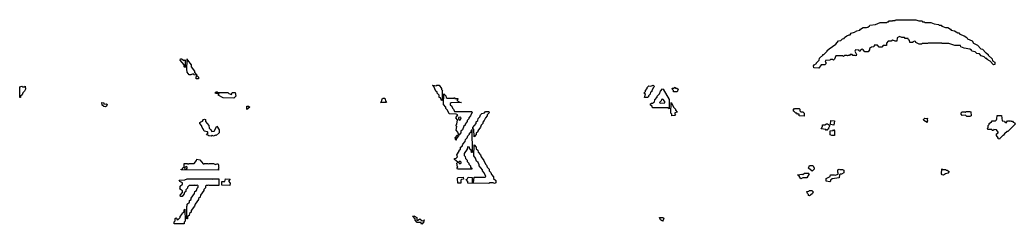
# Model space of a CAD drawing. Header units: millimetres. Extents: x 0 to 14606, y 0 to 715.
# Drawn here: x 7280 to 10734, y 0 to 709 of the extents above; entities that cross this region are included whole.
import ezdxf

# ---------------------------------------------------------------- set-up
doc = ezdxf.new("R2010")
doc.units = ezdxf.units.MM
doc.layers.add('K', color=7, linetype='Continuous')

msp = doc.modelspace()

# ---------------------------------------------------------------- linework, layer by layer
at = {"layer": 'K'}
for points in [[(10035.3, 543), (10034.3, 549.3), (10036.2, 553), (10043.8, 558.3), (10043.8, 560.1), (10053.3, 569), (10055.2, 576.2), (10066.7, 586.9), (10066.7, 588.7), (10069.6, 589.6), (10081.9, 601.2), (10081.9, 602.9), (10088.6, 609.2), (10111.5, 625.3), (10121, 636), (10128.6, 637.8), (10134.3, 643.2), (10140, 644.9), (10141.9, 648.5), (10149.6, 653.9), (10157.2, 657.5), (10161, 657.5), (10164.8, 662.8), (10176.2, 666.4), (10183.9, 671.7), (10195.3, 673.5), (10197.2, 677.1), (10206.7, 682.5), (10218.2, 682.5), (10222, 684.2), (10228.6, 688.7), (10229.6, 691.4), (10248.6, 693.2), (10265.8, 700.3), (10288.6, 700.3), (10290.5, 702.1), (10294.3, 702.1), (10296.2, 705.7), (10307.7, 705.7), (10309.6, 707.5), (10317.2, 707.5), (10319.1, 709.2), (10389.6, 709.2), (10399.2, 705.7), (10410.6, 705.7), (10412.5, 702.1), (10418.2, 702.1), (10420.1, 700.3), (10441.1, 700.3), (10452.5, 695), (10467.8, 693.2), (10469.7, 691.4), (10477.3, 691.4), (10479.2, 687.8), (10492.5, 682.5), (10500.1, 682.5), (10509.7, 677.1), (10511.6, 673.5), (10523, 671.7), (10534.4, 664.6), (10538.2, 664.6), (10542.1, 659.2), (10557.3, 653.9), (10565.9, 647.6), (10568.7, 643.2), (10584, 636), (10589.7, 628.9), (10603, 621.7), (10614.4, 609.2), (10620.2, 607.5), (10631.6, 595), (10633.5, 595), (10640.2, 588.7), (10640.2, 586.9), (10653.5, 574.4), (10655.4, 567.2), (10663.1, 561.9), (10663.1, 554.6), (10658.2, 553.7), (10646.7, 566.2), (10637.2, 571.6), (10635.3, 575.1), (10631.5, 575.1), (10625.8, 580.5), (10616.2, 584.1), (10610.5, 591.2), (10601, 593), (10595.3, 598.3), (10583.8, 600.1), (10581.9, 603.7), (10576.3, 607.3), (10557.2, 610.8), (10545.7, 616.2), (10543.9, 619.8), (10524.8, 619.8), (10503.9, 626.9), (10481, 626.9), (10479.1, 628.7), (10431.6, 628.7), (10429.7, 626.9), (10410.6, 626.9), (10408.7, 625.1), (10401, 625.1), (10389.6, 630.5), (10387.6, 634.1), (10383.9, 635.8), (10379.2, 633.2), (10378.3, 630.5), (10368.6, 630.5), (10367.6, 638.5), (10363.8, 640.3), (10362.9, 644.8), (10351.5, 644.8), (10349.6, 648.3), (10340.1, 648.3), (10332.5, 651.9), (10324, 647.5), (10323, 635.8), (10317.2, 635.8), (10309.6, 639.4), (10303.9, 635.8), (10292.5, 635.8), (10287.8, 627.9), (10287.8, 620.7), (10275.4, 619.8), (10271.6, 614.4), (10262, 614.4), (10256.2, 621.5), (10244.9, 621.5), (10243, 616.2), (10235.4, 614.4), (10228.8, 610), (10228.8, 604.7), (10224, 598.3), (10212.4, 598.3), (10206.7, 605.5), (10203, 607.2), (10196.4, 602.8), (10195.4, 600.1), (10192.4, 601), (10191.5, 603.7), (10180.1, 605.5), (10177.4, 601.1), (10183.1, 588.6), (10182.1, 584), (10178.2, 585.8), (10170.5, 585.8), (10168.6, 589.4), (10161.1, 589.4), (10159.2, 585.8), (10153.5, 585.8), (10151.5, 584), (10149.6, 585.8), (10142, 585.8), (10138.2, 582.2), (10136.3, 584), (10111.6, 584), (10106.9, 572.5), (10103.9, 569.7), (10100.1, 571.5), (10092.5, 571.5), (10090.6, 569.8), (10075.4, 568), (10074.5, 563.6), (10076.4, 561.9), (10076.4, 556.4), (10073.5, 553.7), (10060.2, 553.7), (10052.5, 541.2), (10035.3, 543)], [(7849.5, 552.9), (7836.2, 568.9), (7837.2, 573.5), (7841.1, 573.5), (7850.6, 568.2), (7852.5, 570), (7853.5, 569), (7853.5, 543.8), (7849.5, 545.7), (7849.5, 552.9)], [(7881, 521.5), (7873.5, 518), (7867.7, 518), (7861, 527.9), (7861, 531.4), (7859, 533.2), (7860, 573.9), (7860.1, 573.9), (7861.1, 569), (7874.5, 552.9), (7874.5, 545.8), (7885.9, 531.5), (7885.9, 526.2), (7893.7, 517.1), (7884.8, 518), (7881, 521.5)], [(7891.4, 510.1), (7894.4, 516.5), (7899.2, 510.1), (7899.2, 504.6), (7891.4, 504.6), (7891.4, 510.1)], [(7286.8, 478.9), (7288.7, 477.1), (7294.4, 477.1), (7298.3, 478.9), (7299.3, 469), (7295.4, 461.8), (7289.7, 456.4), (7287.8, 449.3), (7282.1, 443.9), (7282.1, 440.3), (7280, 440.3), (7280, 476.2), (7286.8, 478.9)], [(7967.6, 447.5), (7971.4, 452.9), (7970.5, 453.7), (7959.1, 453.7), (7958.1, 456.5), (7961, 459.2), (7964.9, 459.2), (7966.8, 457.5), (8001.1, 457.5), (8004.9, 453.9), (8014.3, 450.4), (8016.2, 457.5), (8026.9, 456.6), (8028.8, 443.9), (8022, 437.6), (7984.8, 438.5), (7967.6, 447.5)], [(8739.1, 438.5), (8735.2, 440.3), (8735.2, 447.5), (8727.6, 454.6), (8727.6, 458.2), (8723.8, 461.8), (8716.2, 477.8), (8712.3, 481.5), (8713.4, 482.5), (8724.8, 480.7), (8726.7, 482.5), (8734.4, 482.5), (8743.1, 470.8), (8743.1, 467.2), (8746.9, 463.6), (8745, 461.8), (8745, 429.6), (8742.9, 429.6), (8739.1, 438.5)], [(8792.3, 344), (8796.2, 347.6), (8798.1, 361.8), (8792.4, 369), (8799.9, 379.6), (8793.4, 382.3), (8769.6, 383.2), (8763.8, 395.7), (8758.1, 401.1), (8758.1, 406.4), (8750.5, 415.4), (8751.4, 452.2), (8758.3, 445.8), (8759.2, 439.6), (8763, 437.8), (8785.8, 437.8), (8787.7, 439.7), (8789.7, 436), (8799.2, 436), (8800.2, 435.1), (8796.4, 429.7), (8806.8, 423.5), (8812, 422.5), (8812, 422.5), (8776.3, 421.6), (8773.5, 418.9), (8773.5, 413.7), (8779.2, 410.1), (8781.1, 403), (8784.9, 399.4), (8787.8, 391.4), (8846.8, 391.4), (8849.7, 388.6), (8844, 376.1), (8838.3, 368.9), (8838.3, 365.4), (8832.6, 360), (8832.6, 356.4), (8825, 347.5), (8825, 343.9), (8821.1, 340.3), (8815.4, 327.8), (8809.7, 322.5), (8809.7, 317.1), (8802.9, 308.9), (8800, 318.9), (8794.3, 326.1), (8796.2, 338.6), (8792.3, 344)], [(9445.7, 454.7), (9451.4, 460.1), (9451.4, 463.6), (9457.1, 470.8), (9457.1, 474.4), (9462, 480.7), (9469.6, 478.9), (9477.3, 482.5), (9482.2, 477.9), (9478.3, 474.3), (9472.6, 463.6), (9472.6, 460), (9468.8, 458.2), (9466.9, 451.1), (9461.2, 445.7), (9461.2, 442.1), (9458.2, 439.4), (9447.6, 440.3), (9451.4, 451.1), (9445.7, 454.7)], [(9468.6, 417.2), (9471.5, 420), (9475.3, 420), (9481.9, 424.4), (9483.8, 431.5), (9491.4, 440.4), (9491.4, 444), (9499.1, 453), (9502.9, 461.9), (9509.6, 470), (9512.5, 469.1), (9533.5, 433.3), (9533.5, 400.9), (9528.6, 403.7), (9475.3, 403.7), (9474.3, 410), (9468.6, 413.6), (9468.6, 417.2)], [(9548.6, 463.6), (9544.8, 467.1), (9543.8, 471.7), (9547.7, 471.7), (9553.5, 475.4), (9555.4, 471.7), (9559.2, 471.7), (9564, 469), (9561.1, 459), (9548.6, 459.9), (9548.6, 463.6)], [(7565.7, 413.6), (7564.7, 421.8), (7571.6, 420.8), (7570.7, 416.4), (7580.1, 418.2), (7583.1, 415.4), (7580.2, 409.1), (7576.3, 407.3), (7571.5, 408.2), (7565.7, 413.6)], [(8535.2, 424.4), (8537.2, 435.1), (8540.1, 437.8), (8545.9, 437.8), (8548.8, 427.9), (8552.7, 422.4), (8531.1, 422.4), (8535.2, 424.4)], [(9511.5, 434), (9506.8, 433.2), (9504.9, 427.8), (9499.3, 422.5), (9502, 420), (9518.1, 420.9), (9518.1, 426.1), (9511.5, 434)], [(9548.8, 404.7), (9554.5, 399.4), (9554.5, 395.8), (9560.3, 388.6), (9552.6, 386.7), (9552.6, 381.5), (9554.5, 379.7), (9553.5, 376.9), (9542.9, 376), (9542.9, 381.4), (9539, 385), (9540, 422), (9548.8, 404.7)], [(8073.5, 409.2), (8078.4, 406.5), (8067.6, 398.2), (8067.6, 409.2), (8073.5, 409.2)], [(8862.9, 354.7), (8868.6, 360.1), (8870.5, 367.2), (8876.2, 372.6), (8878.1, 379.7), (8882.9, 384.2), (8892.4, 386), (8896.2, 391.4), (8907.8, 391.4), (8908.8, 386.8), (8901.2, 379.6), (8901.2, 376.1), (8895.4, 368.9), (8891.6, 360), (8885.9, 354.6), (8885.9, 349.3), (8880.2, 343.9), (8878.3, 336.8), (8868.8, 324.3), (8868.8, 320.7), (8863.1, 315.4), (8863.1, 311.8), (8856.2, 303.5), (8855.2, 329.6), (8851.4, 331.4), (8851.4, 335.1), (8862.9, 349.4), (8862.9, 354.7)], [(9983.8, 382.3), (9978.1, 382.3), (9976.2, 385.8), (9972.4, 385.8), (9965.7, 392.1), (9963.8, 395.8), (9968.6, 402.1), (9983.9, 402.1), (9986.9, 399.4), (9986.9, 394), (9989.7, 389.6), (9997.3, 389.6), (10002.1, 385.1), (10001.1, 375.1), (9984.8, 376), (9983.8, 382.3)], [(10549.6, 376.9), (10546.7, 381.4), (10546.7, 386.9), (10549.6, 389.6), (10559.2, 389.6), (10561, 387.9), (10562.9, 391.4), (10576.3, 391.4), (10580.2, 389.6), (10581.2, 376.1), (10576.3, 373.3), (10565.8, 374.2), (10561, 378.7), (10549.6, 376.9)], [(7932.4, 309.1), (7927.5, 310), (7933.3, 317.2), (7931.5, 320.7), (7920, 322.5), (7916.2, 331.4), (7912.4, 335), (7910.5, 342.1), (7904.8, 349.3), (7904.8, 352.9), (7907.7, 355.7), (7913.4, 357.4), (7917.2, 362.8), (7921, 364.6), (7924, 363.7), (7924, 356.5), (7935.4, 342.2), (7937.3, 333.3), (7943, 328), (7945.9, 321.8), (7954.3, 322.6), (7962.9, 339.7), (7971.6, 327.9), (7971.6, 317.1), (7961.1, 307.2), (7959.1, 309), (7951.5, 305.5), (7947.7, 307.3), (7943.9, 305.5), (7935.3, 306.4), (7932.4, 309.1)], [(8809.5, 365.4), (8811.4, 367.2), (8810.5, 371.5), (8802.1, 370.7), (8802.1, 365.4), (8804.9, 361), (8809.5, 361.9), (8809.5, 365.4)], [(10079.1, 348.5), (10083, 348.5), (10089.7, 344), (10089.7, 340.4), (10085.9, 333.2), (10085.9, 329.6), (10081.1, 328.7), (10079.1, 325), (10077.2, 328.7), (10060.9, 331.4), (10064.8, 338.6), (10065.7, 345), (10073.4, 345), (10079.1, 348.5)], [(10093.3, 345.7), (10094.3, 359.3), (10106.9, 358.3), (10104.9, 343.9), (10093.3, 345.7)], [(10430.8, 367.3), (10428.8, 365.4), (10428.8, 360.1), (10430.7, 358.3), (10428.8, 356.4), (10428.8, 352.7), (10417.2, 360), (10415.2, 363.6), (10420.1, 368.2), (10430.8, 367.3)], [(10668.6, 327.8), (10660.2, 328.7), (10658.3, 325.1), (10654.3, 325.1), (10652.4, 328.7), (10639.1, 328.7), (10638.1, 333.3), (10640, 335.1), (10640, 342.2), (10643.8, 345.8), (10643.8, 349.4), (10651.5, 354.8), (10654.3, 359.2), (10665.8, 359.2), (10668.6, 361.9), (10670.5, 365.4), (10671.4, 377.1), (10686.9, 377.1), (10688.8, 359.2), (10696.4, 357.5), (10698.3, 353.9), (10702, 352.1), (10707.7, 359.2), (10711.6, 359.2), (10713.5, 357.5), (10717.3, 359.3), (10719.2, 357.5), (10724.9, 357.5), (10726.8, 353.9), (10731.6, 353), (10733.5, 347.5), (10707.8, 321.5), (10705.9, 321.5), (10697.3, 313.5), (10692.5, 307.3), (10690.6, 307.3), (10680.2, 297.5), (10679.2, 294.7), (10674.3, 295.7), (10674.3, 299.3), (10668.6, 308.2), (10668.6, 313.7), (10674.3, 317.2), (10674.3, 318.9), (10668.6, 327.8)], [(8788.6, 228), (8793.4, 228.9), (8798.1, 233.3), (8796.2, 240.4), (8803.8, 252.9), (8803.8, 256.5), (8809.5, 260.1), (8809.5, 267.2), (8815.3, 270.8), (8817.2, 277.9), (8824.8, 286.9), (8826.7, 294), (8832.4, 299.4), (8834.3, 306.5), (8840, 311.9), (8840, 315.4), (8845.7, 320.8), (8845.7, 324.4), (8848.8, 329.1), (8849.7, 249.2), (8847.6, 249.2), (8845.7, 256.4), (8840, 261.8), (8840, 267.1), (8833.5, 268), (8832.6, 260), (8821.2, 245.7), (8821.2, 238.7), (8825, 235.1), (8826.9, 228), (8832.6, 222.6), (8832.6, 217.2), (8838.3, 211.9), (8838.3, 208.3), (8844, 202.9), (8844, 197.6), (8847.8, 194), (8847.8, 190.3), (8798.1, 190.3), (8796.2, 195.8), (8799.9, 197.6), (8798.1, 199.3), (8796.2, 211.9), (8799.9, 215.4), (8788.6, 224.3), (8788.6, 228)], [(10106.9, 308.2), (10097.2, 308.2), (10091.4, 310), (10091.4, 324.4), (10101.9, 325.3), (10103.9, 329), (10106.9, 324.4), (10106.9, 308.2)], [(8794.5, 295.7), (8794.5, 292.1), (8792.4, 292.1), (8790.5, 299.4), (8799.1, 309.2), (8801.1, 309.2), (8802.1, 306.5), (8794.5, 295.7)], [(8854.3, 143.2), (8856.2, 162.8), (8894.3, 162.8), (8897.1, 165.4), (8891.4, 177.8), (8885.7, 185), (8885.7, 188.6), (8874.3, 202.9), (8874.3, 206.4), (8870.5, 213.6), (8864.8, 218.9), (8861, 229.6), (8855.2, 236.8), (8856.2, 275.5), (8863.1, 267.2), (8863.1, 261.9), (8868.8, 256.5), (8870.7, 249.4), (8878.3, 240.4), (8880.2, 233.3), (8889.7, 220.8), (8895.4, 208.3), (8899.2, 204.7), (8901.1, 197.6), (8908.8, 190.4), (8908.8, 185.1), (8914.5, 179.7), (8916.4, 172.6), (8924, 163.7), (8924, 158.3), (8931.6, 151.2), (8931.6, 143.9), (8926.8, 141.2), (8922.9, 143), (8909.7, 143), (8907.8, 141.2), (8834.3, 142.1), (8834.3, 147.5), (8828.5, 154.7), (8832.4, 156.5), (8835.3, 162.8), (8849.7, 161.9), (8849.7, 144.1), (8854.3, 143.2)], [(7843.8, 192.3), (7846.7, 196.7), (7849.5, 197.6), (7850.5, 211), (7860.1, 211), (7862, 209.2), (7865.8, 209.2), (7867.7, 211), (7884.8, 211), (7893.3, 220.8), (7894.3, 225.3), (7904, 223.5), (7915.4, 209.2), (7919.1, 209.2), (7921, 211), (7930.6, 211), (7934.4, 209.3), (7936.3, 211), (7951.6, 211), (7959.1, 207.5), (7966.8, 211.1), (7969.7, 204.7), (7969.7, 197.6), (7971.7, 195.8), (7967.9, 192.2), (7969.7, 190.4), (7968.7, 187.6), (7840, 188.5), (7840, 190.5), (7843.8, 192.3)], [(8806.8, 209.3), (8811.4, 211.9), (8811.4, 215.4), (8808.6, 218), (8804.9, 218), (8802.1, 213.6), (8806.8, 209.3)], [(7861, 194), (7861, 197.5), (7858.2, 200.1), (7851.6, 195.7), (7852.6, 191.4), (7858.2, 191.4), (7861, 194)], [(10010.6, 160.8), (9997.3, 160.8), (9989.6, 157.2), (9984.8, 167.1), (9979, 170.7), (9980.1, 171.7), (9993.4, 173.5), (9997.2, 171.8), (10002.9, 177.1), (10016.3, 177.1), (10019.3, 174.3), (10010.6, 160.8)], [(10020, 203.9), (10031.6, 203.9), (10036.4, 195.8), (10036.4, 190.4), (10029.6, 184), (10017.1, 193.9), (10020, 203.9)], [(10118.1, 179.6), (10118.1, 188.7), (10123, 191.4), (10124.9, 189.6), (10134.4, 189.6), (10139.2, 186.9), (10139.2, 177.8), (10130.6, 173.3), (10126.8, 173.3), (10124, 170.7), (10123, 160.8), (10098.2, 157.3), (10093.5, 152.9), (10093.5, 149.3), (10090.6, 146.5), (10078.1, 149.2), (10078.1, 158.3), (10091.4, 165.5), (10092.4, 171.7), (10105.8, 171.7), (10109.6, 170), (10119.1, 173.5), (10120, 177.9), (10118.1, 179.6)], [(10505, 183.3), (10500.2, 176.9), (10492.5, 175.1), (10484.9, 169.8), (10480, 170.7), (10478.1, 174.3), (10479.1, 191.5), (10481.1, 189.6), (10492.5, 189.6), (10494.4, 187.8), (10498.2, 187.8), (10505, 183.3)], [(7861, 69), (7868.6, 76.2), (7868.6, 81.5), (7874.3, 85.1), (7874.3, 90.4), (7885.7, 106.5), (7887.6, 113.7), (7893.3, 117.2), (7895.2, 124.4), (7899, 127.9), (7899, 133.2), (7896.3, 135.8), (7892.5, 134), (7886.7, 134), (7884.9, 135.8), (7883, 134), (7867.8, 134), (7861.2, 127.9), (7861.2, 124.3), (7855.4, 118.9), (7855.4, 113.6), (7849.7, 108.2), (7849.7, 104.7), (7845.9, 99.3), (7843, 96.5), (7837.2, 96.5), (7836.2, 101.1), (7843.8, 110.1), (7843.8, 115.3), (7834.2, 122.5), (7836.2, 124.4), (7836.2, 131.5), (7843.8, 138.7), (7843.8, 143.9), (7835.3, 148.4), (7832.3, 153), (7852.5, 153.9), (7860.1, 157.5), (7947.8, 157.5), (7949.6, 155.7), (7951.5, 157.5), (7970.7, 157.5), (7970.7, 134), (7938.2, 134), (7934.4, 135.8), (7932.5, 134), (7926.8, 134), (7924, 131.4), (7924, 126.1), (7918.3, 120.7), (7918.3, 117.2), (7906.9, 101.1), (7905, 93.9), (7899.2, 88.6), (7899.2, 85), (7887.8, 68.9), (7885.9, 61.8), (7874.5, 47.5), (7874.5, 42.1), (7868.8, 36.8), (7866.9, 29.6), (7861.2, 26.1), (7861.2, 18.9), (7859, 18.9), (7859, 61.9), (7861, 63.7), (7861, 69)], [(7991.4, 148.5), (7993.4, 157.5), (8009.8, 156.6), (8004, 149.3), (8009.7, 142.2), (8008.8, 134), (7981, 134.9), (7981, 147.6), (7991.4, 148.5)], [(8809.7, 142.1), (8800, 142.1), (8798.1, 158.3), (8800, 161.9), (8818.3, 162.8), (8819.3, 156.4), (8812.5, 155.5), (8809.7, 152.9), (8809.7, 142.1)], [(10030.7, 106.4), (10024, 100.1), (10020.1, 98.3), (10017.1, 99.3), (10017.1, 102.9), (10013.3, 106.4), (10011.4, 113.7), (10018.2, 114.6), (10020.1, 116.4), (10027.8, 116.4), (10032.6, 111.9), (10030.7, 106.4)], [(7819, 19), (7822, 21.8), (7825, 19), (7825, 15.5), (7827.7, 14.6), (7836.2, 22.6), (7836.2, 26.1), (7841.9, 33.3), (7843.8, 38.7), (7849.5, 42.2), (7849.5, 49.4), (7852.6, 52.2), (7853.5, 10), (7849.7, 6.4), (7849.7, 1), (7815.2, 1), (7815.2, 8.3), (7819, 11.9), (7819, 19)], [(8657.3, 15.4), (8660.1, 12.8), (8667.7, 18.2), (8675.4, 11), (8681.1, 12.8), (8682.1, 8.2), (8675.3, 0.1), (8671.5, 5.5), (8658.1, 5.5), (8651.4, 13.6), (8651.4, 18.9), (8643.7, 27.9), (8646.8, 28.9), (8657.3, 22.6), (8657.3, 15.4)], [(8684.1, 13.6), (8682.9, 12.5), (8682.9, 14.7), (8684.1, 13.6)], [(9514.5, 20.8), (9512.6, 13.6), (9509.6, 10.8), (9502.9, 15.3), (9499, 22.6), (9500.1, 23.5), (9511.6, 23.5), (9514.5, 20.8)]]:
    msp.add_lwpolyline(points, close=True, dxfattribs=at)

doc.saveas('drawing.dxf')
